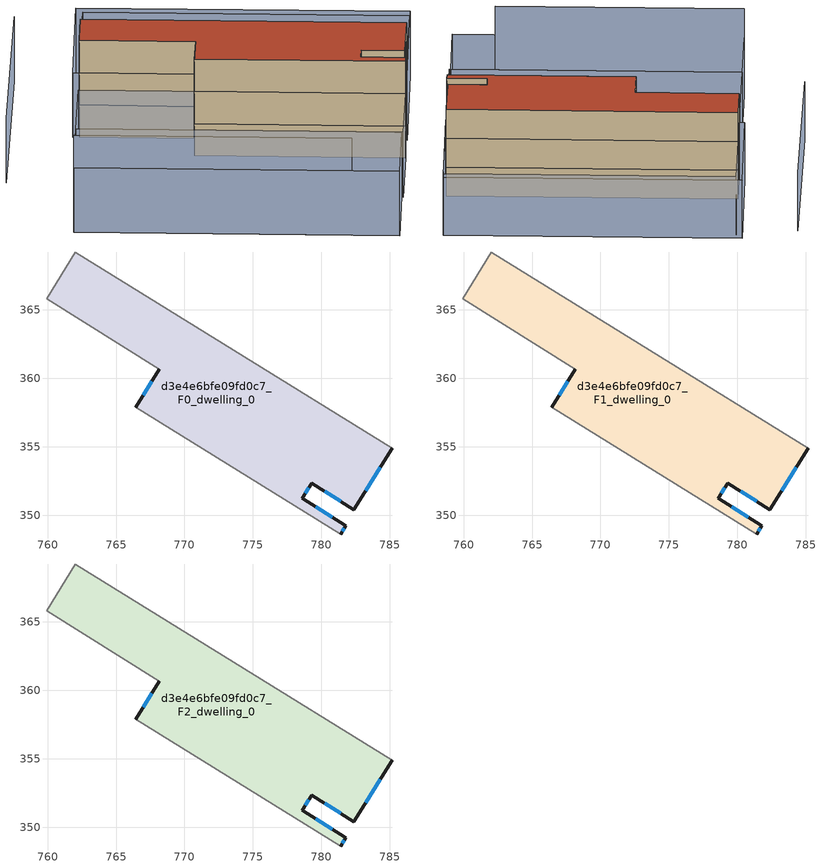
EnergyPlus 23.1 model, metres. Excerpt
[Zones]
d3e4e6bfe09fd0c7_F0_dwelling_0
 floor ground (EU_floor_Construction): 785.19,354.88 782.37,350.4 779.28,352.34 778.59,351.25 781.79,349.24 781.41,348.62 766.44,357.9 768.16,360.64 759.93,365.82 762.04,369.22 z0
 wall outside (EU_wall_Construction): 781.41,348.62 781.79,349.24 778.59,351.25 779.28,352.34 782.37,350.4 785.19,354.88 / 768.16,360.64 766.44,357.9 z0:3
 wall adiabatic (EU_wall_Construction): 766.44,357.9 781.41,348.62 / 785.19,354.88 762.04,369.22 759.93,365.82 768.16,360.64 z0:3
 window (EU_Window_Construction): 780.24,351.74 781.41,351.01 / 778.81,351.59 779.07,352 / 780.79,349.86 779.59,350.62 / 781.52,348.81 781.67,349.05 / 767.62,359.79 766.97,358.75 / 783.25,351.8 784.31,353.49 z0.93:2.07
d3e4e6bfe09fd0c7_F1_dwelling_0
 floor to d3e4e6bfe09fd0c7_F0_dwelling_0 (EU_floor_Construction): 785.19,354.88 782.37,350.4 779.28,352.34 778.59,351.25 781.79,349.24 781.4,348.62 766.44,357.9 768.16,360.64 759.93,365.82 762.04,369.22 z3
 wall outside (EU_wall_Construction): 781.41,348.62 781.79,349.24 778.59,351.25 779.28,352.34 782.37,350.4 785.19,354.88 / 768.16,360.64 766.44,357.9 z3:6
 wall adiabatic (EU_wall_Construction): 766.44,357.9 781.41,348.62 / 785.19,354.88 762.04,369.22 759.93,365.82 768.16,360.64 z3:6
 window (EU_Window_Construction): 780.24,351.74 781.41,351.01 / 778.81,351.59 779.07,352 / 780.79,349.86 779.59,350.62 / 781.52,348.81 781.67,349.05 / 767.62,359.79 766.97,358.75 / 783.25,351.8 784.31,353.49 z3.93:5.07
d3e4e6bfe09fd0c7_F2_dwelling_0
 floor to d3e4e6bfe09fd0c7_F1_dwelling_0 (EU_floor_Construction): 785.19,354.88 782.37,350.4 779.28,352.34 778.59,351.25 781.79,349.24 781.4,348.62 766.44,357.9 768.16,360.64 759.93,365.82 762.04,369.22 z6
 wall outside (EU_wall_Construction): 781.41,348.62 781.79,349.24 778.59,351.25 779.28,352.34 782.37,350.4 785.19,354.88 / 768.16,360.64 766.44,357.9 z6:9
 wall adiabatic (EU_wall_Construction): 766.44,357.9 781.41,348.62 / 785.19,354.88 762.04,369.22 759.93,365.82 768.16,360.64 z6:9
 window (EU_Window_Construction): 780.24,351.74 781.41,351.01 / 778.81,351.59 779.07,352 / 780.79,349.86 779.59,350.62 / 781.52,348.81 781.67,349.05 / 767.62,359.79 766.97,358.75 / 783.25,351.8 784.31,353.49 z6.93:8.07
 roof outside (EU_roof_Construction): 782.37,350.4 785.19,354.88 762.04,369.22 759.93,365.82 768.16,360.64 766.44,357.9 781.41,348.62 781.79,349.24 778.59,351.25 779.28,352.34 z9
shading: 750.48,350.57 770.2,338.36 z0:9; 760.59,377.7 750.33,361.49 / 754.33,356.79 777.44,342.48 / 777.44,342.48 773.59,336.26 / 773.59,336.26 750.48,350.57 / 750.48,350.57 754.33,356.79 / 758.19,363.01 781.41,348.62 / 781.41,348.62 777.55,342.41 / 777.55,342.41 754.33,356.79 / 754.33,356.79 758.19,363.01 / 785.24,354.85 762.04,369.22 / 762.04,369.22 765.95,375.54 / 765.95,375.54 789.15,361.17 / 789.15,361.17 785.24,354.85 / 765.84,376.44 789.59,361.87 / 789.59,361.87 783.24,351.52 / 783.24,351.52 759.49,366.09 / 759.49,366.09 765.84,376.44 z0:6
[Building]
EU S2 Campaign: North Axis=0; Terrain=City; Solar Distribution=FullExterior
[Site:Location]
Montreal-Trudeau.Intl.AP: Latitude=45.4667; Longitude=-73.75; Time Zone=-5; Elevation=36
[SizingPeriod:WeatherFileDays]
AnnualSizingPeriod: Begin Month=1; Begin Day of Month=1; End Month=12; End Day of Month=31; Day of Week for Start Day=Monday; Use Weather File Daylight Saving Period=No; Use Weather File Rain and Snow Indicators=No
[MATERIAL]
EU_InternalMass_Material: Roughness=MediumRough; Thickness=0.1; Conductivity=1; Density=1800; Specific Heat=900; Thermal Absorptance=0.9; Solar Absorptance=0.7; Visible Absorptance=0.7
[MATERIAL:NOMASS] Roughness=MediumRough; Thermal Absorptance=0.9; Solar Absorptance=0.7; Visible Absorptance=0.7
Name | Thermal Resistance
EU_wall_NoMass; EU_floor_NoMass | 1.36485
EU_roof_NoMass | 2.55992
[WINDOWMATERIAL:SIMPLEGLAZINGSYSTEM]
EU_Window_SimpleGlazing: UFactor=3.92339; Solar Heat Gain Coefficient=0.8; Visible Transmittance=0.8
[CONSTRUCTION]
EU_wall_Construction: EU_wall_NoMass
EU_roof_Construction: EU_roof_NoMass
EU_floor_Construction: EU_floor_NoMass
EU_Window_Construction: EU_Window_SimpleGlazing
EU_InternalMass_Construction: EU_InternalMass_Material
[ZONE] Type=1; Multiplier=1; Ceiling Height=autocalculate; Floor Area=autocalculate; Part of Total Floor Area=Yes
Name | Volume
d3e4e6bfe09fd0c7_F0_dwelling_0 | 487.667
d3e4e6bfe09fd0c7_F1_dwelling_0; d3e4e6bfe09fd0c7_F2_dwelling_0 | 487.666
[INTERNALMASS] Construction=EU_InternalMass_Construction; Surface Area=162.555
Name | Zone or ZoneList
d3e4e6bfe09fd0c7_F0_dwelling_0_EU_InternalMass | d3e4e6bfe09fd0c7_F0_dwelling_0
d3e4e6bfe09fd0c7_F1_dwelling_0_EU_InternalMass | d3e4e6bfe09fd0c7_F1_dwelling_0
d3e4e6bfe09fd0c7_F2_dwelling_0_EU_InternalMass | d3e4e6bfe09fd0c7_F2_dwelling_0
[OTHEREQUIPMENT] Fuel Type=Electricity; Design Level Calculation Method=Watts/Area; Power per Zone Floor Area=1; Fraction Latent=0; Fraction Radiant=0; Fraction Lost=0; Carbon Dioxide Generation Rate=0; EndUse Subcategory=EU_Step8_InternalGains
Name | Zone or ZoneList or Space or SpaceList | Schedule
EU_Step8_InternalGain_d3e4e6bfe09fd0c7_F0_dwelling_0_f000 | d3e4e6bfe09fd0c7_F0_dwelling_0 | EU_Step8_GainSchedule_d3e4e6bfe09fd0c7_F0_dwelling_0_f000
EU_Step8_InternalGain_d3e4e6bfe09fd0c7_F1_dwelling_0_f000 | d3e4e6bfe09fd0c7_F1_dwelling_0 | EU_Step8_GainSchedule_d3e4e6bfe09fd0c7_F1_dwelling_0_f000
EU_Step8_InternalGain_d3e4e6bfe09fd0c7_F2_dwelling_0_f000 | d3e4e6bfe09fd0c7_F2_dwelling_0 | EU_Step8_GainSchedule_d3e4e6bfe09fd0c7_F2_dwelling_0_f000
[ZONEVENTILATION:DESIGNFLOWRATE] Schedule=EU_AlwaysOn; Design Flow Rate Calculation Method=AirChanges/Hour; Air Changes per Hour=0.860309; Ventilation Type=Natural; Fan Pressure Rise=0; Fan Total Efficiency=1; Constant Term Coefficient=1; Temperature Term Coefficient=0; Velocity Term Coefficient=0; Velocity Squared Term Coefficient=0; Minimum Indoor Temperature=-100; Maximum Indoor Temperature=100; Delta Temperature=-100; Minimum Outdoor Temperature=-100; Maximum Outdoor Temperature=100; Maximum Wind Speed=40
Name | Zone or ZoneList or Space or SpaceList
EU_ConstantAir_d3e4e6bfe09fd0c7_F0_dwelling_0 | d3e4e6bfe09fd0c7_F0_dwelling_0
EU_ConstantAir_d3e4e6bfe09fd0c7_F1_dwelling_0 | d3e4e6bfe09fd0c7_F1_dwelling_0
EU_ConstantAir_d3e4e6bfe09fd0c7_F2_dwelling_0 | d3e4e6bfe09fd0c7_F2_dwelling_0
[HVACTEMPLATE:THERMOSTAT] Constant Heating Setpoint=20; Constant Cooling Setpoint=50
EU_HeatOnly_d3e4e6bfe09fd0c7_F0_dwelling_0; EU_HeatOnly_d3e4e6bfe09fd0c7_F1_dwelling_0; EU_HeatOnly_d3e4e6bfe09fd0c7_F2_dwelling_0
[HVACTEMPLATE:ZONE:IDEALLOADSAIRSYSTEM] System Availability Schedule=EU_AlwaysOn; Maximum Heating Supply Air Temperature=50; Minimum Cooling Supply Air Temperature=13; Maximum Heating Supply Air Humidity Ratio=0.0156; Minimum Cooling Supply Air Humidity Ratio=0.0077; Heating Limit=NoLimit; Cooling Limit=NoLimit; Heating Availability Schedule=EU_AlwaysOn; Cooling Availability Schedule=EU_CoolingOff; Dehumidification Control Type=ConstantSensibleHeatRatio; Cooling Sensible Heat Ratio=0.7; Dehumidification Setpoint=60; Humidification Control Type=None; Humidification Setpoint=30; Outdoor Air Method=None; Outdoor Air Flow Rate per Person=0.00944; Outdoor Air Flow Rate per Zone Floor Area=0; Outdoor Air Flow Rate per Zone=0; Demand Controlled Ventilation Type=None; Outdoor Air Economizer Type=NoEconomizer; Heat Recovery Type=None; Sensible Heat Recovery Effectiveness=0.7; Latent Heat Recovery Effectiveness=0.65
Name | Template Thermostat
d3e4e6bfe09fd0c7_F0_dwelling_0 | EU_HeatOnly_d3e4e6bfe09fd0c7_F0_dwelling_0
d3e4e6bfe09fd0c7_F1_dwelling_0 | EU_HeatOnly_d3e4e6bfe09fd0c7_F1_dwelling_0
d3e4e6bfe09fd0c7_F2_dwelling_0 | EU_HeatOnly_d3e4e6bfe09fd0c7_F2_dwelling_0
[SIZING:ZONE] Zone Cooling Design Supply Air Temperature Input Method=SupplyAirTemperature; Zone Cooling Design Supply Air Temperature=13; Zone Heating Design Supply Air Temperature Input Method=SupplyAirTemperature; Zone Heating Design Supply Air Temperature=50; Zone Cooling Design Supply Air Humidity Ratio=0.008; Zone Heating Design Supply Air Humidity Ratio=0.008; Cooling Design Air Flow Method=DesignDay; Cooling Design Air Flow Rate=0; Cooling Minimum Air Flow per Zone Floor Area=0.000762; Cooling Minimum Air Flow=0; Cooling Minimum Air Flow Fraction=0.2; Heating Design Air Flow Method=DesignDay; Heating Design Air Flow Rate=0; Heating Maximum Air Flow per Zone Floor Area=0.002032; Heating Maximum Air Flow=0.141576; Heating Maximum Air Flow Fraction=0.3; Account for Dedicated Outdoor Air System=No; Dedicated Outdoor Air System Control Strategy=NeutralSupplyAir; Dedicated Outdoor Air Low Setpoint Temperature for Design=autosize; Dedicated Outdoor Air High Setpoint Temperature for Design=autosize; Zone Load Sizing Method=Sensible Load Only No Latent Load; Zone Latent Cooling Design Supply Air Humidity Ratio Input Method=HumidityRatioDifference; Zone Cooling Design Supply Air Humidity Ratio Difference=0.005; Zone Latent Heating Design Supply Air Humidity Ratio Input Method=HumidityRatioDifference; Zone Humidification Design Supply Air Humidity Ratio Difference=0.005
d3e4e6bfe09fd0c7_F0_dwelling_0; d3e4e6bfe09fd0c7_F1_dwelling_0; d3e4e6bfe09fd0c7_F2_dwelling_0
[SCHEDULE:CONSTANT]
Name | Hourly Value
EU_AlwaysOn | 1
EU_CoolingOff | 0
[SCHEDULE:FILE] Column Number=1; Rows to Skip at Top=0; Number of Hours of Data=8760; Column Separator=Comma; Interpolate to Timestep=No; Minutes per Item=60; Adjust Schedule for Daylight Savings=Yes
Name | File
EU_Step8_GainSchedule_d3e4e6bfe09fd0c7_F0_dwelling_0_f000 | ../../schedules/d3e4e6bfe09fd0c7/d3e4e6bfe09fd0c7_F0_dwelling_0_f000_gain.csv
EU_Step8_GainSchedule_d3e4e6bfe09fd0c7_F1_dwelling_0_f000 | ../../schedules/d3e4e6bfe09fd0c7/d3e4e6bfe09fd0c7_F1_dwelling_0_f000_gain.csv
EU_Step8_GainSchedule_d3e4e6bfe09fd0c7_F2_dwelling_0_f000 | ../../schedules/d3e4e6bfe09fd0c7/d3e4e6bfe09fd0c7_F2_dwelling_0_f000_gain.csv
